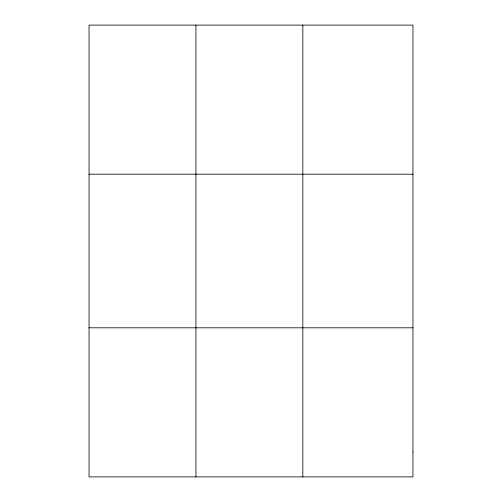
<?xml version="1.0" encoding="UTF-8"?>
<svg xmlns="http://www.w3.org/2000/svg" width="502" height="502" viewBox="0 0 502 502"><rect width="100%" height="100%" fill="white"/><g stroke="black" fill="none" stroke-linecap="round" stroke-linejoin="round"><path stroke-width="0.75" d="M195.937 476.9L195.937 25.1M302.825 476.9L302.825 25.1M89.042 174.194L412.958 174.194M89.042 327.806L412.958 327.806M412.958 452.051L412.958 476.9L89.042 476.9L89.042 25.1L412.958 25.1L412.958 452.051"/></g></svg>
